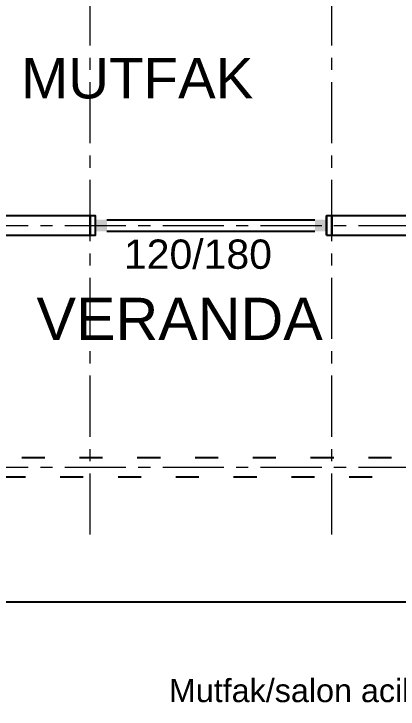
# Model space of a CAD drawing. Header units: centimetres. Extents: x -120 to 1933, y -1067 to 822.
# Drawn here: x 96 to 295.4, y -120.6 to 240.4 of the extents above; entities that cross this region are included whole.
import ezdxf
from ezdxf.enums import TextEntityAlignment as Align

# ---------------------------------------------------------------- set-up
doc = ezdxf.new("R2010")
doc.units = ezdxf.units.CM
doc.linetypes.add('CENTER', pattern=[50.8, 31.75, -6.35, 6.35, -6.35])
doc.linetypes.add('VERANDA_KESIK', pattern=[30, 12, -18])
doc.layers.add('AKS', color=4, linetype='CENTER', lineweight=13)
for name, color, linetype in [('DIS_DUVAR_100', 30, 'Continuous'), ('ODA_ADLARI', 7, 'Continuous'), ('OLCULER', 7, 'Continuous'), ('PENCERE', 10, 'Continuous'), ('VERANDA_PROFIL_100', 1, 'VERANDA_KESIK')]:
    doc.layers.add(name, color=color, linetype=linetype)
doc.styles.get("Standard").update_dxf_attribs({"font": 'Arial.ttf'})
doc.dimstyles.new('ISO-25', dxfattribs={"dimtxt": 2.5, "dimasz": 2.5, "dimexe": 1.25, "dimexo": 0.625, "dimtad": 1, "dimtxsty": 'Standard', "dimcen": 2.5, "dimadec": 0, "dimazin": 0, "dimtfac": 1, "dimtmove": 0, "dimatfit": 3, "dimfxl": 1, "dimarcsym": 0})

# ---------------------------------------------------------------- blocks, each defined once
blk = doc.blocks.new('BOM_D01_DIS_DOLU_1255_H')
blk.add_lwpolyline([(0, 0), (125.5, 0), (125.5, 10), (0, 10)], close=True)
blk = doc.blocks.new('BOM_P02_PENCERE_1200x1800')
at = {"layer": 'PENCERE', "color": 1}
for p, q in [((53839.87, 6703.82), (53839.87, 6713.82)), ((53845.87, 6711.82), (53953.87, 6711.82)), ((53959.87, 6703.82), (53959.87, 6713.82)), ((53845.87, 6705.82), (53953.87, 6705.82))]:
    blk.add_line(p, q, dxfattribs=at)
for points in [[(53839.87, 6705.82), (53845.87, 6705.82), (53839.87, 6711.82), (53845.87, 6711.82)], [(53959.87, 6705.82), (53953.87, 6705.82), (53959.87, 6711.82), (53953.87, 6711.82)]]:
    blk.add_solid(points, dxfattribs=at)
at = {"layer": 'PENCERE', "color": 0, "lineweight": 25}
blk.add_text('120/180', height=15.217, dxfattribs=at).set_placement((53854.7, 6686.34))
blk = doc.blocks.new('BOM_D03_DIS_P120180_1255_H')
for points in [[(0, 0), (2.75, 0), (2.75, 10), (0, 10)], [(122.75, 0), (125.5, 0), (125.5, 10), (122.75, 10)]]:
    blk.add_lwpolyline(points, close=True)
blk.add_blockref('BOM_P02_PENCERE_1200x1800', (-53837.12, -6703.82))
blk = doc.blocks.new('BOM_V02_VERANDA_ON_3815')
at = {"layer": 'VERANDA_PROFIL_100', "linetype": 'VERANDA_KESIK', "lineweight": 25}
for p, q in [((10, 10), (381.5, 10)), ((0, 0), (381.5, 0))]:
    blk.add_line(p, q, dxfattribs=at)
blk = doc.blocks.new('*D47')
at = {"layer": 'Defpoints', "color": 0, "transparency": 16777216}
for p in [(0, 0), (773, 0), (773, -65)]:
    blk.add_point(p, dxfattribs=at)
at = {"layer": 'OLCULER', "color": 0, "lineweight": -2, "transparency": 16777216}
for p, q in [((0, -3), (0, -70)), ((773, -3), (773, -70)), ((4, -65), (769, -65))]:
    blk.add_line(p, q, dxfattribs=at)
at = {"layer": 'OLCULER', "color": 0, "transparency": 16777216}
for points in [[(4, -64.33), (4, -65.67), (0, -65)], [(769, -64.33), (769, -65.67), (773, -65)]]:
    blk.add_solid(points, dxfattribs=at)
at = {"layer": 'OLCULER', "color": 0, "transparency": 16777216, "insert": (386.5, -55.85), "char_height": 14, "attachment_point": 5}
blk.add_mtext('773', dxfattribs=at)

msp = doc.modelspace()

# ---------------------------------------------------------------- linework, layer by layer
at = {"layer": 'AKS'}
for p, q in [((135.5, -30), (135.5, 675)), ((261, -30), (261, 675)), ((-30, 130.5), (800, 130.5)), ((-30, 5), (800, 5))]:
    msp.add_line(p, q, dxfattribs=at)

# ---------------------------------------------------------------- block references
at = {"layer": 'DIS_DUVAR_100'}
for name, p in [('BOM_D01_DIS_DOLU_1255_H', (10, 125.5)), ('BOM_D03_DIS_P120180_1255_H', (135.5, 125.5)), ('BOM_D01_DIS_DOLU_1255_H', (261, 125.5))]:
    msp.add_blockref(name, p, dxfattribs=at)
at = {"layer": 'VERANDA_PROFIL_100'}
msp.add_blockref('BOM_V02_VERANDA_ON_3815', (0, 0), dxfattribs=at)

# ---------------------------------------------------------------- texts
at = {"layer": 'ODA_ADLARI'}
for s, height, p in [('MUTFAK', 21, (160, 207)), ('VERANDA', 22, (182, 82)), ('Mutfak/salon acik siniri veranda yan duvarinin devamidir.', 12, (386.5, -111))]:
    msp.add_text(s, height=height, dxfattribs=at).set_placement(p, align=Align.MIDDLE_CENTER)

# ---------------------------------------------------------------- dimensions: what is measured, and where the dimension line sits
at = {"layer": 'OLCULER'}
dim = msp.add_linear_dim(base=(773, -65), p1=(0, 0), p2=(773, 0), dimstyle='ISO-25', override={"dimtxt": 14, "dimasz": 4, "dimexe": 5, "dimexo": 3, "dimgap": 2, "dimtix": 1, "dimatfit": 1}, dxfattribs=at)
dim.commit()
dim.dimension.update_dxf_attribs({"geometry": '*D47', "text_midpoint": (386.5, -55.8472)})

doc.saveas('drawing.dxf')
